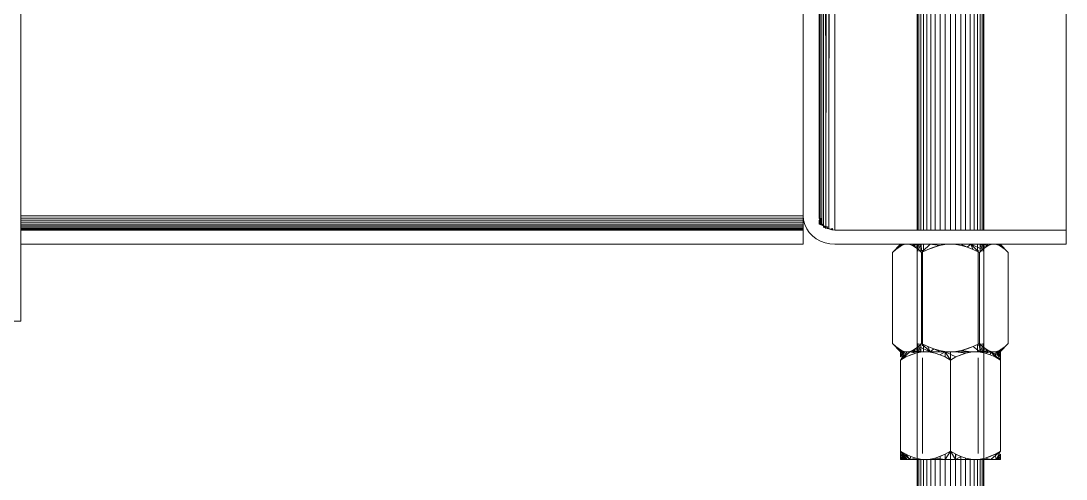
# Model space of a CAD drawing. Header units: centimetres. Extents: x -336 to 16318, y -437 to 1921.
# Drawn here: x 5815.16 to 5835.05, y 107.38 to 116.09 of the extents above; entities that cross this region are included whole.
import ezdxf

# ---------------------------------------------------------------- set-up
doc = ezdxf.new("R2010")
doc.units = ezdxf.units.CM
doc.layers.add('M-EQPM', color=7, linetype='Continuous', lineweight=9)

# ---------------------------------------------------------------- blocks, each defined once
blk = doc.blocks.new('EQ-07-003 - EQ-07-003_dwg_Agrupar_499-1581494-Section 6')
at = {"layer": 'M-EQPM', "color": 136, "true_color": 0x007f7f}
for p, q in [((5830.376, 228.798), (5830.354, 112.329)), ((5830.376, 228.798), (5830.371, 112.278)), ((5830.376, 228.798), (5830.399, 112.231)), ((5830.376, 228.798), (5830.436, 112.191)), ((5830.376, 228.798), (5830.48, 112.159)), ((5830.463, 228.798), (5830.48, 112.159)), ((5830.554, 228.798), (5830.48, 112.159)), ((5830.648, 228.798), (5830.532, 112.133)), ((5830.554, 228.798), (5830.532, 112.133)), ((5830.648, 228.798), (5830.648, 112.112)), ((5835.048, 200.507), (5835.048, 112.112)), ((5835.048, 200.507), (5835.048, 112.112)), ((5835.048, 200.507), (5835.048, 112.112)), ((5830.048, 112.382), (5830.048, 116.331)), ((5830.048, 116.331), (5830.048, 112.382)), ((5830.048, 116.331), (5830.048, 112.382)), ((5830.348, 116.331), (5830.348, 112.382)), ((5830.352, 112.382), (5830.348, 116.331)), ((5830.048, 112.382), (5815.165, 112.382)), ((5830.048, 112.382), (5815.165, 112.382)), ((5815.165, 112.382), (5830.048, 112.382)), ((5830.048, 112.34), (5830.048, 112.382)), ((5830.048, 112.382), (5830.055, 112.297)), ((5830.055, 112.297), (5830.048, 112.382)), ((5830.348, 112.382), (5830.352, 112.34)), ((5830.048, 112.34), (5815.165, 112.34)), ((5830.048, 112.298), (5815.165, 112.298)), ((5830.048, 112.259), (5815.165, 112.259)), ((5830.048, 112.223), (5815.165, 112.223)), ((5830.048, 112.191), (5815.165, 112.191)), ((5830.048, 112.164), (5815.165, 112.164)), ((5830.048, 112.142), (5815.165, 112.142)), ((5830.048, 112.298), (5830.048, 112.34)), ((5830.048, 112.259), (5830.048, 112.298)), ((5830.048, 112.223), (5830.048, 112.259)), ((5830.048, 112.191), (5830.048, 112.223)), ((5830.048, 112.164), (5830.048, 112.191)), ((5830.048, 112.142), (5830.048, 112.164)), ((5830.048, 112.126), (5830.048, 112.142)), ((5830.077, 112.215), (5830.055, 112.297)), ((5830.055, 112.297), (5830.077, 112.215)), ((5830.113, 112.137), (5830.077, 112.215)), ((5830.363, 112.298), (5830.352, 112.34)), ((5830.352, 112.34), (5830.363, 112.298)), ((5830.354, 112.329), (5830.352, 112.34)), ((5830.352, 112.258), (5830.352, 112.223)), ((5830.352, 112.223), (5830.436, 112.191)), ((5830.354, 112.329), (5830.371, 112.278)), ((5830.354, 112.329), (5830.363, 112.298)), ((5830.381, 112.259), (5830.363, 112.298)), ((5830.371, 112.278), (5830.363, 112.298)), ((5830.371, 112.278), (5830.399, 112.231)), ((5830.371, 112.278), (5830.405, 112.223)), ((5830.371, 112.278), (5830.381, 112.259)), ((5830.405, 112.223), (5830.381, 112.259)), ((5830.399, 112.231), (5830.436, 112.191)), ((5830.399, 112.231), (5830.405, 112.223)), ((5830.405, 112.223), (5830.436, 112.191)), ((5830.436, 112.191), (5830.405, 112.223)), ((5830.436, 112.191), (5830.48, 112.159)), ((5830.472, 112.164), (5830.436, 112.191)), ((5830.48, 112.159), (5830.436, 112.191)), ((5830.512, 112.142), (5830.472, 112.164)), ((5830.48, 112.159), (5830.472, 112.164)), ((5830.472, 112.142), (5830.472, 112.164)), ((5830.48, 112.159), (5830.532, 112.133)), ((5830.48, 112.159), (5830.512, 112.142)), ((5830.555, 112.126), (5830.512, 112.142)), ((5830.532, 112.133), (5830.512, 112.142)), ((5830.048, 112.126), (5815.165, 112.126)), ((5830.048, 112.112), (5815.165, 112.112)), ((5830.048, 112.112), (5815.165, 112.112)), ((5830.048, 112.116), (5830.048, 112.126)), ((5830.048, 112.112), (5830.048, 112.116)), ((5830.048, 112.112), (5830.048, 112.116)), ((5830.048, 112.112), (5830.048, 111.843)), ((5830.048, 112.112), (5830.048, 111.843)), ((5830.113, 112.137), (5830.163, 112.065)), ((5830.224, 112.001), (5830.163, 112.065)), ((5830.224, 112.001), (5830.163, 112.065)), ((5830.295, 111.946), (5830.224, 112.001)), ((5830.224, 112.001), (5830.295, 111.946)), ((5830.376, 111.902), (5830.295, 111.946)), ((5830.376, 111.902), (5830.295, 111.946)), ((5830.648, 112.112), (5830.532, 112.133)), ((5830.532, 112.133), (5830.589, 112.118)), ((5830.532, 112.133), (5830.555, 112.126)), ((5830.601, 112.116), (5830.555, 112.126)), ((5830.589, 112.118), (5830.555, 112.126)), ((5830.648, 112.112), (5830.589, 112.118)), ((5830.601, 112.116), (5830.589, 112.118)), ((5830.648, 112.112), (5830.601, 112.116)), ((5830.648, 112.112), (5830.601, 112.116)), ((5830.648, 112.116), (5830.648, 112.118)), ((5835.048, 112.112), (5830.648, 112.112)), ((5830.648, 112.112), (5835.048, 112.112)), ((5835.048, 112.112), (5835.048, 111.843)), ((5835.048, 112.112), (5835.048, 111.843)), ((5830.048, 111.843), (5815.165, 111.843)), ((5830.463, 111.87), (5830.376, 111.902)), ((5830.554, 111.85), (5830.463, 111.87)), ((5830.554, 111.85), (5830.648, 111.843)), ((5835.048, 111.843), (5830.648, 111.843)), ((5830.648, 111.843), (5835.048, 111.843))]:
    blk.add_line(p, q, dxfattribs=at)
at = {"layer": 'M-EQPM', "color": 136, "true_color": 0x007f7f, "flags": 128}
for points in [[(5830.348, 116.331), (5830.376, 228.798), (5830.354, 112.329), (5830.371, 112.278), (5830.376, 228.798), (5830.371, 112.278), (5830.399, 112.231), (5830.376, 228.798), (5830.399, 112.231), (5830.436, 112.191), (5830.376, 228.798), (5830.436, 112.191), (5830.48, 112.159), (5830.376, 228.798), (5830.48, 112.159), (5830.463, 228.798), (5830.48, 112.159), (5830.554, 228.798), (5830.48, 112.159), (5830.532, 112.133), (5830.554, 228.798), (5830.648, 228.798)], [(5830.648, 228.798), (5830.532, 112.133), (5830.648, 228.798), (5830.648, 112.112), (5830.532, 112.133), (5830.554, 228.798), (5830.463, 228.798), (5830.376, 228.798), (5830.354, 112.329)], [(5830.648, 112.112), (5830.648, 228.798), (5832.048, 228.798), (5834.807, 226.322)], [(5830.048, 112.382), (5830.048, 116.331), (5830.048, 112.382), (5830.048, 112.34), (5830.048, 112.298), (5815.165, 112.298)], [(5830.554, 111.85), (5830.463, 111.87), (5830.376, 111.902), (5830.295, 111.946), (5830.224, 112.001), (5830.163, 112.065), (5830.113, 112.137), (5830.077, 112.215), (5830.055, 112.297), (5830.048, 112.382), (5830.048, 116.331), (5830.348, 116.331), (5830.348, 112.382), (5830.352, 112.34), (5830.363, 112.298), (5830.381, 112.259), (5830.381, 112.278), (5830.381, 112.298), (5830.381, 112.329), (5830.381, 112.34), (5830.363, 112.298), (5830.363, 112.329)], [(5830.048, 112.382), (5830.048, 112.34), (5830.048, 112.298), (5830.048, 112.259), (5830.048, 112.223), (5830.048, 112.191), (5830.048, 112.164), (5830.048, 112.142), (5830.048, 112.126), (5830.048, 112.116), (5830.048, 112.112)], [(5830.348, 112.382), (5830.352, 112.34), (5830.352, 112.382)], [(5830.354, 112.329), (5830.354, 112.34), (5830.354, 112.382)], [(5815.165, 112.191), (5830.048, 112.191), (5830.048, 112.223), (5830.048, 112.259), (5830.048, 112.298), (5815.165, 112.298)], [(5815.165, 112.191), (5830.048, 112.191), (5830.048, 112.164), (5830.048, 112.142), (5815.165, 112.142)], [(5815.165, 112.126), (5830.048, 112.126), (5830.048, 112.142), (5815.165, 112.142)], [(5830.077, 112.215), (5830.113, 112.137), (5830.163, 112.065)], [(5830.352, 112.298), (5830.352, 112.261)], [(5830.371, 112.278), (5830.371, 112.298), (5830.381, 112.259), (5830.381, 112.278), (5830.381, 112.223), (5830.381, 112.231), (5830.436, 112.191), (5830.436, 112.223), (5830.436, 112.231)], [(5830.371, 112.278), (5830.371, 112.223), (5830.381, 112.259), (5830.405, 112.223), (5830.436, 112.191), (5830.472, 112.164), (5830.512, 112.142), (5830.512, 112.159)], [(5830.532, 112.133), (5830.532, 112.142), (5830.532, 112.159), (5830.532, 112.164), (5830.436, 112.191), (5830.436, 112.159), (5830.436, 112.191), (5830.436, 112.223), (5830.436, 112.191)], [(5830.436, 112.191), (5830.436, 112.159), (5830.436, 112.164), (5830.512, 112.142), (5830.555, 112.126), (5830.601, 112.116), (5830.601, 112.118), (5830.601, 112.126), (5830.601, 112.133), (5830.601, 112.142), (5830.555, 112.126), (5830.555, 112.133), (5830.589, 112.118), (5830.589, 112.126), (5830.601, 112.116), (5830.648, 112.112)], [(5815.165, 112.126), (5830.048, 112.126), (5830.048, 112.116)], [(5815.165, 112.112), (5830.048, 112.112), (5830.048, 111.843)], [(5830.648, 112.116), (5830.648, 112.112), (5835.048, 112.112)], [(5835.048, 112.112), (5835.048, 111.843), (5830.648, 111.843)], [(5830.376, 111.902), (5830.463, 111.87), (5830.554, 111.85)], [(5830.648, 111.843), (5830.554, 111.85)]]:
    blk.add_lwpolyline(points, dxfattribs=at)
for points in [[(5815.165, 112.34), (5830.048, 112.34)], [(5815.165, 112.259), (5830.048, 112.259)], [(5815.165, 112.223), (5830.048, 112.223)], [(5815.165, 112.164), (5830.048, 112.164)], [(5815.165, 111.843), (5830.048, 111.843)]]:
    blk.add_lwpolyline(points, close=True, dxfattribs=at)
blk = doc.blocks.new('EQ-07-003 - EQ-07-003_dwg_Agrupar_728-1581496-Section 6')
at = {"layer": 'M-EQPM', "color": 136, "true_color": 0x007f7f}
for p, q in [((5831.895, 111.843), (5831.748, 111.687)), ((5831.883, 111.795), (5831.917, 111.819)), ((5831.917, 111.819), (5831.97, 111.837)), ((5832.023, 111.843), (5831.97, 111.837)), ((5832.023, 111.843), (5832.076, 111.837)), ((5832.129, 111.819), (5832.076, 111.837)), ((5832.183, 111.788), (5832.129, 111.819)), ((5832.239, 111.744), (5832.183, 111.788)), ((5833.457, 111.744), (5833.567, 111.819)), ((5833.457, 111.744), (5833.513, 111.788)), ((5833.567, 111.819), (5833.62, 111.837)), ((5833.673, 111.843), (5833.62, 111.837)), ((5833.673, 111.843), (5833.726, 111.837)), ((5833.778, 111.819), (5833.726, 111.837)), ((5833.813, 111.799), (5833.778, 111.819)), ((5831.895, 109.797), (5831.748, 109.953)), ((5831.917, 109.821), (5831.883, 109.841)), ((5831.895, 109.797), (5831.901, 109.797)), ((5831.97, 109.803), (5831.917, 109.821)), ((5831.929, 109.797), (5831.942, 109.797)), ((5831.942, 109.797), (5832.023, 109.797)), ((5832.023, 109.797), (5831.97, 109.803)), ((5832.023, 109.797), (5832.076, 109.803)), ((5832.023, 109.797), (5832.14, 109.797)), ((5832.076, 109.803), (5832.129, 109.821)), ((5832.239, 109.896), (5832.129, 109.821)), ((5832.14, 109.797), (5832.282, 109.797)), ((5832.239, 109.896), (5832.183, 109.852)), ((5833.556, 109.797), (5833.414, 109.797)), ((5833.513, 109.852), (5833.457, 109.896)), ((5833.567, 109.821), (5833.513, 109.852)), ((5833.556, 109.797), (5833.513, 109.852)), ((5833.673, 109.797), (5833.556, 109.797)), ((5833.62, 109.803), (5833.567, 109.821)), ((5833.673, 109.797), (5833.62, 109.803)), ((5833.673, 109.797), (5833.726, 109.803)), ((5833.754, 109.797), (5833.673, 109.797)), ((5833.726, 109.803), (5833.778, 109.821)), ((5833.767, 109.797), (5833.754, 109.797)), ((5833.813, 109.845), (5833.778, 109.821)), ((5833.795, 109.797), (5833.889, 109.896))]:
    blk.add_line(p, q, dxfattribs=at)
at = {"layer": 'M-EQPM', "color": 136, "true_color": 0x007f7f, "flags": 128}
for points in [[(5831.912, 111.826), (5831.917, 111.819), (5831.883, 111.799)], [(5831.97, 111.837), (5831.917, 111.819), (5831.942, 111.843), (5831.97, 111.837), (5832.023, 111.843), (5832.076, 111.837)], [(5832.129, 111.819), (5832.076, 111.837), (5832.14, 111.843)], [(5832.183, 111.788), (5832.14, 111.843), (5832.129, 111.819), (5832.183, 111.788), (5832.239, 111.744)], [(5833.414, 111.842), (5833.567, 111.819), (5833.513, 111.788)], [(5833.62, 111.837), (5833.567, 111.819), (5833.556, 111.843), (5833.62, 111.837), (5833.673, 111.843), (5833.726, 111.837)], [(5833.778, 111.819), (5833.726, 111.837), (5833.754, 111.843)], [(5833.805, 111.807), (5833.754, 111.843), (5833.778, 111.819), (5833.813, 111.799)], [(5831.891, 109.833), (5831.942, 109.797), (5831.917, 109.821), (5831.883, 109.841)], [(5831.917, 109.821), (5831.97, 109.803), (5831.942, 109.797)], [(5832.282, 109.797), (5832.14, 109.797), (5832.023, 109.797), (5831.942, 109.797), (5831.929, 109.797)], [(5832.076, 109.803), (5832.129, 109.821), (5832.14, 109.797), (5832.076, 109.803), (5832.023, 109.797), (5831.97, 109.803)], [(5832.282, 109.798), (5832.129, 109.821), (5832.183, 109.852)], [(5833.767, 109.797), (5833.754, 109.797), (5833.673, 109.797), (5833.556, 109.797), (5833.414, 109.797)], [(5833.567, 109.821), (5833.62, 109.803), (5833.556, 109.797), (5833.567, 109.821), (5833.513, 109.852), (5833.457, 109.896)], [(5833.726, 109.803), (5833.778, 109.821), (5833.754, 109.797), (5833.726, 109.803), (5833.673, 109.797), (5833.62, 109.803)], [(5833.813, 109.841), (5833.778, 109.821), (5833.784, 109.814)]]:
    blk.add_lwpolyline(points, dxfattribs=at)
blk = doc.blocks.new('EQ-07-003 - EQ-07-003_dwg_Agrupar_729-1581505-Section 6')
at = {"layer": 'M-EQPM', "color": 136, "true_color": 0x007f7f}
for p, q in [((5831.978, 109.797), (5831.895, 109.64)), ((5832.023, 109.797), (5831.895, 109.64)), ((5831.895, 109.741), (5831.895, 109.766)), ((5831.928, 109.797), (5831.978, 109.797)), ((5831.978, 109.797), (5832.023, 109.797)), ((5832.023, 109.797), (5832.077, 109.797)), ((5832.077, 109.797), (5832.211, 109.797)), ((5832.077, 109.797), (5832.189, 109.772)), ((5833.485, 109.797), (5833.619, 109.797)), ((5833.619, 109.797), (5833.8, 109.64)), ((5833.718, 109.797), (5833.619, 109.797)), ((5833.619, 109.797), (5833.8, 109.698)), ((5833.768, 109.797), (5833.718, 109.797)), ((5833.718, 109.797), (5833.8, 109.698)), ((5833.8, 109.741), (5833.8, 109.766)), ((5833.8, 109.698), (5833.8, 109.765)), ((5831.895, 109.698), (5831.895, 109.741)), ((5832.077, 107.75), (5831.895, 107.907)), ((5832.023, 107.75), (5831.895, 107.907)), ((5832.023, 107.75), (5831.895, 107.849)), ((5831.895, 107.849), (5831.895, 107.782)), ((5831.895, 107.806), (5831.895, 107.781)), ((5833.619, 107.75), (5833.507, 107.775)), ((5833.718, 107.75), (5833.698, 107.849)), ((5833.718, 107.75), (5833.8, 107.907)), ((5833.8, 107.806), (5833.8, 107.849)), ((5833.8, 107.781), (5833.8, 107.806)), ((5831.928, 107.75), (5831.978, 107.75)), ((5831.978, 107.75), (5832.023, 107.75)), ((5832.023, 107.75), (5832.077, 107.75)), ((5832.077, 107.75), (5832.211, 107.75)), ((5833.619, 107.75), (5833.485, 107.75)), ((5833.718, 107.75), (5833.619, 107.75)), ((5833.768, 107.75), (5833.718, 107.75))]:
    blk.add_line(p, q, dxfattribs=at)
at = {"layer": 'M-EQPM', "color": 136, "true_color": 0x007f7f, "flags": 128}
for points in [[(5831.91, 109.781), (5831.895, 109.741), (5831.978, 109.797), (5831.895, 109.64), (5832.023, 109.797), (5831.895, 109.64)], [(5832.023, 109.797), (5831.978, 109.797), (5831.895, 109.698)], [(5831.895, 109.698), (5831.895, 109.741), (5831.895, 109.766)], [(5831.928, 109.797), (5831.978, 109.797), (5832.023, 109.797), (5832.077, 109.797), (5832.211, 109.797)], [(5833.485, 109.797), (5833.619, 109.797), (5833.718, 109.797), (5833.768, 109.797)], [(5833.8, 109.64), (5833.619, 109.797), (5833.8, 109.698)], [(5833.79, 109.775), (5833.718, 109.797), (5833.8, 109.741), (5833.8, 109.698), (5833.718, 109.797), (5833.619, 109.797), (5833.8, 109.698)], [(5831.895, 107.849), (5832.023, 107.75), (5831.895, 107.907)], [(5831.906, 107.772), (5831.978, 107.75), (5831.895, 107.806), (5831.895, 107.849), (5831.978, 107.75)], [(5833.619, 107.75), (5833.718, 107.75), (5833.698, 107.849)], [(5833.8, 107.907), (5833.718, 107.75), (5833.698, 107.849)], [(5833.786, 107.766), (5833.8, 107.806), (5833.718, 107.75), (5833.8, 107.849)], [(5833.8, 107.781), (5833.8, 107.806), (5833.8, 107.849)], [(5832.211, 107.75), (5832.077, 107.75), (5832.023, 107.75), (5831.978, 107.75), (5831.928, 107.75)], [(5833.768, 107.75), (5833.718, 107.75), (5833.619, 107.75), (5833.485, 107.75)]]:
    blk.add_lwpolyline(points, dxfattribs=at)
blk.add_lwpolyline([(5831.895, 107.907), (5832.077, 107.75), (5832.023, 107.75)], close=True, dxfattribs=at)
blk = doc.blocks.new('EQ-07-003 - EQ-07-003_dwg_Agrupar_730-1581506-Section 6')
at = {"layer": 'M-EQPM', "color": 136, "true_color": 0x007f7f}
for p, q in [((5832.213, 130.606), (5832.213, 112.112)), ((5832.213, 130.606), (5832.213, 112.112)), ((5832.221, 130.606), (5832.221, 112.112)), ((5832.244, 130.606), (5832.244, 112.112)), ((5832.282, 130.606), (5832.282, 112.112)), ((5832.334, 130.606), (5832.334, 112.112)), ((5832.399, 130.606), (5832.399, 112.112)), ((5832.475, 130.606), (5832.475, 112.112)), ((5832.56, 130.606), (5832.56, 112.112)), ((5832.652, 130.606), (5832.652, 112.112)), ((5832.749, 130.606), (5832.749, 112.112)), ((5832.848, 130.606), (5832.848, 112.112)), ((5832.947, 130.606), (5832.947, 112.112)), ((5833.044, 130.606), (5833.044, 112.112)), ((5833.136, 130.606), (5833.136, 112.112)), ((5833.221, 130.606), (5833.221, 112.112)), ((5833.297, 130.606), (5833.297, 112.112)), ((5833.362, 130.606), (5833.362, 112.112)), ((5833.414, 130.606), (5833.414, 112.112)), ((5833.452, 130.606), (5833.452, 112.112)), ((5833.475, 130.606), (5833.475, 112.112)), ((5833.483, 130.606), (5833.483, 112.112)), ((5833.483, 112.112), (5833.483, 130.606)), ((5833.483, 112.112), (5833.483, 130.606)), ((5832.213, 111.843), (5832.213, 94.92)), ((5832.213, 111.843), (5832.213, 111.712)), ((5832.213, 111.843), (5832.213, 111.712)), ((5832.221, 111.843), (5832.221, 111.712)), ((5832.221, 111.712), (5832.221, 111.843)), ((5832.221, 111.843), (5832.221, 111.712)), ((5832.244, 111.843), (5832.244, 111.712)), ((5832.244, 111.712), (5832.244, 111.843)), ((5832.244, 111.843), (5832.244, 111.712)), ((5832.282, 111.843), (5832.282, 111.712)), ((5832.282, 111.843), (5832.282, 111.712)), ((5832.282, 111.712), (5832.282, 111.843)), ((5832.334, 111.843), (5832.334, 111.712)), ((5832.334, 111.712), (5832.334, 111.843)), ((5832.334, 111.843), (5832.334, 111.712)), ((5833.362, 111.843), (5833.362, 111.712)), ((5833.362, 111.712), (5833.362, 111.843)), ((5833.362, 111.843), (5833.362, 111.712)), ((5833.414, 111.843), (5833.414, 111.712)), ((5833.414, 111.712), (5833.414, 111.843)), ((5833.414, 111.843), (5833.414, 111.712)), ((5833.452, 111.843), (5833.452, 111.712)), ((5833.452, 111.843), (5833.452, 111.712)), ((5833.452, 111.712), (5833.452, 111.843)), ((5833.475, 111.843), (5833.475, 111.712)), ((5833.475, 111.712), (5833.475, 111.843)), ((5833.475, 111.843), (5833.475, 111.712)), ((5833.483, 111.843), (5833.483, 94.92)), ((5833.483, 111.712), (5833.483, 111.843)), ((5833.483, 111.712), (5833.483, 111.843)), ((5832.213, 109.953), (5832.213, 109.777)), ((5832.213, 109.953), (5832.213, 109.777)), ((5832.221, 109.953), (5832.221, 109.779)), ((5832.221, 109.779), (5832.221, 109.953)), ((5832.221, 109.953), (5832.221, 109.779)), ((5832.244, 109.953), (5832.244, 109.783)), ((5832.244, 109.783), (5832.244, 109.953)), ((5832.244, 109.953), (5832.244, 109.783)), ((5832.282, 109.953), (5832.282, 109.79)), ((5832.282, 109.953), (5832.282, 109.79)), ((5832.282, 109.79), (5832.282, 109.953)), ((5832.334, 109.936), (5832.334, 109.794)), ((5832.334, 109.794), (5832.334, 109.936)), ((5832.334, 109.936), (5832.334, 109.794)), ((5832.848, 109.797), (5832.848, 109.64)), ((5832.848, 109.797), (5832.848, 109.64)), ((5832.848, 109.64), (5832.848, 109.797)), ((5833.362, 109.936), (5833.362, 109.794)), ((5833.362, 109.794), (5833.362, 109.936)), ((5833.362, 109.936), (5833.362, 109.794)), ((5833.414, 109.953), (5833.414, 109.79)), ((5833.414, 109.79), (5833.414, 109.953)), ((5833.414, 109.953), (5833.414, 109.79)), ((5833.452, 109.953), (5833.452, 109.783)), ((5833.452, 109.953), (5833.452, 109.783)), ((5833.452, 109.783), (5833.452, 109.953)), ((5833.475, 109.953), (5833.475, 109.779)), ((5833.475, 109.779), (5833.475, 109.953)), ((5833.475, 109.953), (5833.475, 109.779)), ((5833.483, 109.777), (5833.483, 109.953)), ((5833.483, 109.777), (5833.483, 109.953)), ((5832.213, 107.77), (5832.213, 94.92)), ((5832.213, 107.77), (5832.213, 94.92)), ((5832.221, 107.768), (5832.221, 94.92)), ((5832.221, 94.92), (5832.221, 107.768)), ((5832.221, 107.768), (5832.221, 94.92)), ((5832.56, 107.777), (5832.56, 94.92)), ((5832.56, 94.92), (5832.56, 107.777)), ((5832.56, 107.777), (5832.56, 94.92)), ((5832.652, 107.813), (5832.652, 94.92)), ((5832.652, 107.813), (5832.652, 94.92)), ((5832.652, 94.92), (5832.652, 107.813)), ((5832.749, 107.849), (5832.749, 94.92)), ((5832.749, 94.92), (5832.749, 107.849)), ((5832.749, 107.849), (5832.749, 94.92)), ((5832.848, 107.907), (5832.848, 94.92)), ((5832.848, 107.907), (5832.848, 94.92)), ((5832.848, 94.92), (5832.848, 107.907)), ((5832.947, 107.849), (5832.947, 94.92)), ((5832.947, 94.92), (5832.947, 107.849)), ((5832.947, 107.849), (5832.947, 94.92)), ((5833.044, 107.806), (5833.044, 94.92)), ((5833.044, 94.92), (5833.044, 107.806)), ((5833.044, 107.806), (5833.044, 94.92)), ((5833.136, 107.776), (5833.136, 94.92)), ((5833.136, 107.776), (5833.136, 94.92)), ((5833.136, 94.92), (5833.136, 107.776)), ((5833.475, 107.768), (5833.475, 94.92)), ((5833.475, 94.92), (5833.475, 107.768)), ((5833.475, 107.768), (5833.475, 94.92)), ((5833.483, 94.92), (5833.483, 107.77)), ((5833.483, 94.92), (5833.483, 107.77)), ((5832.244, 107.764), (5832.244, 94.92)), ((5832.244, 94.92), (5832.244, 107.764)), ((5832.244, 107.764), (5832.244, 94.92)), ((5832.282, 107.756), (5832.282, 94.92)), ((5832.282, 107.756), (5832.282, 94.92)), ((5832.282, 94.92), (5832.282, 107.756)), ((5832.334, 107.753), (5832.334, 94.92)), ((5832.334, 94.92), (5832.334, 107.753)), ((5832.334, 107.753), (5832.334, 94.92)), ((5832.399, 107.752), (5832.399, 94.92)), ((5832.399, 107.752), (5832.399, 94.92)), ((5832.399, 94.92), (5832.399, 107.752)), ((5832.475, 107.759), (5832.475, 94.92)), ((5832.475, 94.92), (5832.475, 107.759)), ((5832.475, 107.759), (5832.475, 94.92)), ((5833.221, 107.759), (5833.221, 94.92)), ((5833.221, 94.92), (5833.221, 107.759)), ((5833.221, 107.759), (5833.221, 94.92)), ((5833.297, 107.752), (5833.297, 94.92)), ((5833.297, 107.752), (5833.297, 94.92)), ((5833.297, 94.92), (5833.297, 107.752)), ((5833.362, 107.753), (5833.362, 94.92)), ((5833.362, 94.92), (5833.362, 107.753)), ((5833.362, 107.753), (5833.362, 94.92)), ((5833.414, 107.756), (5833.414, 94.92)), ((5833.414, 94.92), (5833.414, 107.756)), ((5833.414, 107.756), (5833.414, 94.92)), ((5833.452, 107.764), (5833.452, 94.92)), ((5833.452, 107.764), (5833.452, 94.92)), ((5833.452, 94.92), (5833.452, 107.764))]:
    blk.add_line(p, q, dxfattribs=at)
at = {"layer": 'M-EQPM', "color": 136, "true_color": 0x007f7f, "flags": 128}
for points in [[(5832.32, 130.79), (5832.313, 130.79), (5832.213, 130.606), (5832.213, 112.112)], [(5832.339, 130.79), (5832.371, 130.79), (5832.282, 130.606), (5832.282, 112.112)], [(5832.415, 130.79), (5832.47, 130.79), (5832.399, 130.606), (5832.399, 112.112)], [(5832.605, 130.79), (5832.683, 130.79), (5832.652, 130.606), (5832.652, 112.112)], [(5832.764, 130.79), (5832.848, 130.79), (5832.848, 130.606), (5832.848, 112.112)], [(5833.013, 130.79), (5833.091, 130.79), (5833.136, 130.606), (5833.136, 112.112)], [(5833.162, 130.79), (5833.226, 130.79), (5833.297, 130.606), (5833.297, 112.112)], [(5833.357, 130.79), (5833.452, 130.606), (5833.452, 112.112)], [(5832.282, 112.112), (5832.282, 130.606), (5832.334, 130.606)], [(5832.399, 112.112), (5832.399, 130.606), (5832.475, 130.606)], [(5832.652, 112.112), (5832.652, 130.606), (5832.749, 130.606)], [(5832.848, 112.112), (5832.848, 130.606), (5832.947, 130.606)], [(5833.136, 112.112), (5833.136, 130.606), (5833.221, 130.606)], [(5833.297, 112.112), (5833.297, 130.606), (5833.362, 130.606)], [(5833.452, 112.112), (5833.452, 130.606), (5833.475, 130.606)]]:
    blk.add_lwpolyline(points, dxfattribs=at)
for points in [[(5832.221, 112.112), (5832.221, 130.606)], [(5832.244, 112.112), (5832.244, 130.606)], [(5832.334, 112.112), (5832.334, 130.606)], [(5832.475, 112.112), (5832.475, 130.606)], [(5832.56, 112.112), (5832.56, 130.606)], [(5832.749, 112.112), (5832.749, 130.606)], [(5832.947, 112.112), (5832.947, 130.606)], [(5833.044, 112.112), (5833.044, 130.606)], [(5833.221, 112.112), (5833.221, 130.606)], [(5833.362, 112.112), (5833.362, 130.606)], [(5833.414, 112.112), (5833.414, 130.606)], [(5833.475, 112.112), (5833.475, 130.606)]]:
    blk.add_lwpolyline(points, close=True, dxfattribs=at)
blk = doc.blocks.new('EQ-07-003 - EQ-07-003_dwg_Agrupar_732-1581514-Section 6')
at = {"layer": 'M-EQPM', "color": 136, "true_color": 0x007f7f}
for p, q in [((5832.077, 109.797), (5831.895, 109.64)), ((5831.978, 109.797), (5831.895, 109.64)), ((5831.916, 109.797), (5831.895, 109.797)), ((5831.895, 109.797), (5831.916, 109.797)), ((5831.895, 109.797), (5831.895, 109.79)), ((5831.895, 109.797), (5831.895, 109.79)), ((5831.978, 109.797), (5831.895, 109.64)), ((5832.023, 109.797), (5831.895, 109.64)), ((5831.895, 109.772), (5831.895, 109.79)), ((5831.895, 109.772), (5831.895, 109.79)), ((5831.895, 109.698), (5831.895, 109.772)), ((5831.895, 109.741), (5831.895, 109.772)), ((5831.978, 109.797), (5831.916, 109.797)), ((5831.916, 109.797), (5831.978, 109.797)), ((5832.077, 109.797), (5831.978, 109.797)), ((5831.978, 109.797), (5832.023, 109.797)), ((5831.998, 109.698), (5832.189, 109.772)), ((5832.023, 109.797), (5832.077, 109.797)), ((5832.077, 109.797), (5832.211, 109.797)), ((5832.077, 109.797), (5832.211, 109.797)), ((5832.189, 109.772), (5832.28, 109.79)), ((5832.28, 109.79), (5832.189, 109.772)), ((5832.211, 109.797), (5832.372, 109.797)), ((5832.372, 109.797), (5832.28, 109.79)), ((5832.372, 109.797), (5832.554, 109.797)), ((5832.372, 109.797), (5832.463, 109.79)), ((5832.463, 109.79), (5832.555, 109.772)), ((5832.555, 109.772), (5832.463, 109.79)), ((5832.502, 109.797), (5832.59, 109.797)), ((5832.502, 109.797), (5832.59, 109.797)), ((5832.554, 109.797), (5832.748, 109.797)), ((5832.555, 109.772), (5832.648, 109.741)), ((5832.59, 109.797), (5832.683, 109.797)), ((5832.59, 109.797), (5832.683, 109.797)), ((5832.683, 109.797), (5832.782, 109.797)), ((5832.683, 109.797), (5832.782, 109.797)), ((5832.748, 109.797), (5832.848, 109.64)), ((5832.748, 109.797), (5832.947, 109.797)), ((5832.748, 109.797), (5832.951, 109.698)), ((5833.142, 109.797), (5832.947, 109.797)), ((5832.947, 109.797), (5833.141, 109.772)), ((5832.951, 109.698), (5833.141, 109.772)), ((5833.076, 109.797), (5832.98, 109.797)), ((5832.98, 109.797), (5833.076, 109.797)), ((5833.141, 109.772), (5833.048, 109.741)), ((5833.166, 109.797), (5833.076, 109.797)), ((5833.076, 109.797), (5833.166, 109.797)), ((5833.141, 109.772), (5833.233, 109.79)), ((5833.233, 109.79), (5833.141, 109.772)), ((5833.276, 109.797), (5833.142, 109.797)), ((5833.248, 109.797), (5833.166, 109.797)), ((5833.248, 109.797), (5833.166, 109.797)), ((5833.324, 109.797), (5833.233, 109.79)), ((5833.485, 109.797), (5833.324, 109.797)), ((5833.324, 109.797), (5833.416, 109.79)), ((5833.416, 109.79), (5833.507, 109.772)), ((5833.507, 109.772), (5833.416, 109.79)), ((5833.462, 109.797), (5833.428, 109.797)), ((5833.428, 109.797), (5833.462, 109.797)), ((5833.485, 109.797), (5833.619, 109.797)), ((5833.619, 109.797), (5833.485, 109.797)), ((5833.507, 109.772), (5833.601, 109.741)), ((5833.619, 109.797), (5833.698, 109.698)), ((5833.619, 109.797), (5833.8, 109.64)), ((5833.619, 109.797), (5833.718, 109.797)), ((5833.718, 109.797), (5833.619, 109.797)), ((5833.619, 109.797), (5833.8, 109.698)), ((5833.718, 109.797), (5833.698, 109.698)), ((5833.718, 109.797), (5833.78, 109.797)), ((5833.718, 109.797), (5833.8, 109.64)), ((5833.78, 109.797), (5833.718, 109.797)), ((5833.718, 109.797), (5833.8, 109.698)), ((5833.78, 109.797), (5833.8, 109.797)), ((5833.8, 109.797), (5833.78, 109.797)), ((5833.8, 109.797), (5833.8, 109.79)), ((5833.8, 109.797), (5833.8, 109.79)), ((5833.8, 109.772), (5833.8, 109.79)), ((5833.8, 109.772), (5833.8, 109.79)), ((5833.8, 109.698), (5833.8, 109.772)), ((5833.8, 109.741), (5833.8, 109.772)), ((5831.895, 109.698), (5831.895, 109.741)), ((5831.895, 109.64), (5831.998, 109.698)), ((5831.895, 109.64), (5831.895, 107.907)), ((5831.998, 109.698), (5832.095, 109.741)), ((5832.319, 107.863), (5832.319, 109.684)), ((5832.648, 109.741), (5832.745, 109.698)), ((5832.848, 109.64), (5832.745, 109.698)), ((5832.951, 109.698), (5832.848, 109.64)), ((5832.848, 109.64), (5832.848, 107.907)), ((5832.951, 109.698), (5833.048, 109.741)), ((5833.377, 107.863), (5833.377, 109.684)), ((5833.601, 109.741), (5833.698, 109.698)), ((5833.8, 109.64), (5833.698, 109.698)), ((5833.8, 109.698), (5833.8, 109.741)), ((5833.8, 109.698), (5833.8, 109.64)), ((5833.8, 109.64), (5833.8, 107.907)), ((5831.978, 107.75), (5831.895, 107.907)), ((5832.077, 107.75), (5831.895, 107.907)), ((5831.895, 107.907), (5831.998, 107.849)), ((5831.895, 107.907), (5831.895, 107.849)), ((5832.023, 107.75), (5831.895, 107.907)), ((5832.023, 107.75), (5831.895, 107.849)), ((5831.895, 107.849), (5831.895, 107.775)), ((5831.895, 107.806), (5831.895, 107.849)), ((5831.895, 107.806), (5831.895, 107.849)), ((5831.895, 107.775), (5831.895, 107.806)), ((5831.895, 107.756), (5831.895, 107.775)), ((5831.895, 107.756), (5831.895, 107.775)), ((5831.978, 107.75), (5831.998, 107.849)), ((5832.077, 107.75), (5831.998, 107.849)), ((5831.998, 107.849), (5832.095, 107.806)), ((5832.095, 107.806), (5832.189, 107.775)), ((5832.189, 107.775), (5832.28, 107.756)), ((5832.189, 107.775), (5832.28, 107.756)), ((5832.463, 107.756), (5832.555, 107.775)), ((5832.463, 107.756), (5832.555, 107.775)), ((5832.555, 107.775), (5832.745, 107.849)), ((5832.648, 107.806), (5832.745, 107.849)), ((5832.848, 107.907), (5832.745, 107.849)), ((5832.748, 107.75), (5832.848, 107.907)), ((5832.947, 107.75), (5832.848, 107.907)), ((5832.848, 107.907), (5832.951, 107.849)), ((5832.951, 107.849), (5833.048, 107.806)), ((5833.048, 107.806), (5833.141, 107.775)), ((5833.141, 107.775), (5833.233, 107.756)), ((5833.141, 107.775), (5833.233, 107.756)), ((5833.416, 107.756), (5833.507, 107.775)), ((5833.416, 107.756), (5833.507, 107.775)), ((5833.698, 107.849), (5833.507, 107.775)), ((5833.619, 107.75), (5833.8, 107.907)), ((5833.8, 107.907), (5833.619, 107.75)), ((5833.698, 107.849), (5833.8, 107.907)), ((5833.8, 107.907), (5833.698, 107.849)), ((5833.718, 107.75), (5833.698, 107.849)), ((5833.718, 107.75), (5833.8, 107.907)), ((5833.718, 107.75), (5833.8, 107.907)), ((5833.8, 107.775), (5833.8, 107.849)), ((5833.8, 107.806), (5833.8, 107.849)), ((5833.8, 107.775), (5833.8, 107.806)), ((5833.8, 107.756), (5833.8, 107.775)), ((5833.8, 107.756), (5833.8, 107.775)), ((5831.895, 107.75), (5831.895, 107.756)), ((5831.895, 107.75), (5831.895, 107.756)), ((5831.916, 107.75), (5831.895, 107.75)), ((5831.895, 107.75), (5831.916, 107.75)), ((5831.978, 107.75), (5831.916, 107.75)), ((5831.916, 107.75), (5831.978, 107.75)), ((5831.978, 107.75), (5832.023, 107.75)), ((5832.077, 107.75), (5831.978, 107.75)), ((5832.023, 107.75), (5832.077, 107.75)), ((5832.211, 107.75), (5832.077, 107.75)), ((5832.077, 107.75), (5832.211, 107.75)), ((5832.211, 107.75), (5832.372, 107.75)), ((5832.372, 107.75), (5832.28, 107.756)), ((5832.372, 107.75), (5832.463, 107.756)), ((5832.372, 107.75), (5832.554, 107.75)), ((5832.502, 107.75), (5832.59, 107.75)), ((5832.59, 107.75), (5832.502, 107.75)), ((5832.554, 107.75), (5832.748, 107.75)), ((5832.59, 107.75), (5832.683, 107.75)), ((5832.683, 107.75), (5832.59, 107.75)), ((5832.683, 107.75), (5832.782, 107.75)), ((5832.683, 107.75), (5832.782, 107.75)), ((5832.947, 107.75), (5832.748, 107.75)), ((5832.881, 107.75), (5832.782, 107.75)), ((5832.881, 107.75), (5832.782, 107.75)), ((5832.98, 107.75), (5832.881, 107.75)), ((5832.98, 107.75), (5832.881, 107.75)), ((5833.142, 107.75), (5832.947, 107.75)), ((5833.076, 107.75), (5832.98, 107.75)), ((5833.076, 107.75), (5832.98, 107.75)), ((5833.166, 107.75), (5833.076, 107.75)), ((5833.076, 107.75), (5833.166, 107.75)), ((5833.324, 107.75), (5833.142, 107.75)), ((5833.248, 107.75), (5833.166, 107.75)), ((5833.248, 107.75), (5833.166, 107.75)), ((5833.324, 107.75), (5833.233, 107.756)), ((5833.324, 107.75), (5833.416, 107.756)), ((5833.485, 107.75), (5833.324, 107.75)), ((5833.462, 107.75), (5833.428, 107.75)), ((5833.462, 107.75), (5833.428, 107.75)), ((5833.485, 107.75), (5833.619, 107.75)), ((5833.619, 107.75), (5833.485, 107.75)), ((5833.619, 107.75), (5833.718, 107.75)), ((5833.718, 107.75), (5833.619, 107.75)), ((5833.718, 107.75), (5833.619, 107.75)), ((5833.718, 107.75), (5833.78, 107.75)), ((5833.78, 107.75), (5833.718, 107.75)), ((5833.78, 107.75), (5833.8, 107.75)), ((5833.8, 107.75), (5833.78, 107.75)), ((5833.8, 107.75), (5833.8, 107.756)), ((5833.8, 107.75), (5833.8, 107.756))]:
    blk.add_line(p, q, dxfattribs=at)
at = {"layer": 'M-EQPM', "color": 136, "true_color": 0x007f7f, "flags": 128}
for points in [[(5831.895, 109.772), (5831.895, 109.79), (5831.916, 109.797)], [(5832.211, 109.797), (5832.077, 109.797), (5831.978, 109.797), (5831.916, 109.797), (5831.895, 109.797), (5831.916, 109.797), (5831.978, 109.797), (5832.023, 109.797), (5832.077, 109.797), (5832.211, 109.797), (5832.372, 109.797), (5832.554, 109.797), (5832.748, 109.797), (5832.893, 109.797)], [(5831.895, 109.741), (5831.895, 109.772), (5831.978, 109.797), (5831.895, 109.741), (5831.895, 109.698), (5831.978, 109.797), (5831.895, 109.64), (5832.077, 109.797), (5831.978, 109.797)], [(5831.895, 109.698), (5831.895, 109.741), (5831.895, 109.772), (5831.916, 109.797), (5831.895, 109.741), (5831.978, 109.797), (5831.895, 109.64), (5832.023, 109.797), (5831.895, 109.64), (5831.998, 109.698)], [(5832.023, 109.797), (5831.978, 109.797), (5831.895, 109.698)], [(5831.895, 109.79), (5831.895, 109.772), (5831.916, 109.797), (5831.895, 109.79), (5831.895, 109.797), (5831.895, 109.79)], [(5832.077, 109.797), (5832.189, 109.772), (5832.095, 109.741)], [(5832.28, 109.79), (5832.372, 109.797), (5832.463, 109.79)], [(5832.555, 109.772), (5832.648, 109.741), (5832.745, 109.698)], [(5832.748, 107.75), (5832.947, 107.75), (5832.848, 107.907), (5832.848, 109.64), (5832.745, 109.698), (5832.748, 109.797), (5832.648, 109.741)], [(5832.748, 107.75), (5832.848, 107.907), (5832.848, 109.64), (5832.951, 109.698), (5832.748, 109.797), (5832.893, 109.797)], [(5832.947, 109.797), (5833.142, 109.797), (5833.276, 109.797)], [(5833.233, 109.79), (5833.324, 109.797), (5833.416, 109.79)], [(5833.324, 109.797), (5833.485, 109.797), (5833.619, 109.797), (5833.718, 109.797), (5833.78, 109.797), (5833.8, 109.797), (5833.78, 109.797), (5833.718, 109.797), (5833.619, 109.797), (5833.485, 109.797)], [(5833.507, 109.772), (5833.619, 109.797), (5833.601, 109.741)], [(5833.507, 109.772), (5833.601, 109.741), (5833.698, 109.698)], [(5833.8, 109.64), (5833.8, 107.907), (5833.8, 109.64), (5833.698, 109.698), (5833.619, 109.797), (5833.601, 109.741)], [(5833.8, 109.64), (5833.619, 109.797), (5833.8, 109.698)], [(5833.8, 109.741), (5833.8, 109.772), (5833.718, 109.797), (5833.8, 109.741), (5833.8, 109.698), (5833.718, 109.797), (5833.619, 109.797), (5833.8, 109.698)], [(5833.698, 109.698), (5833.718, 109.797), (5833.8, 109.64)], [(5833.8, 109.772), (5833.8, 109.79), (5833.78, 109.797)], [(5833.8, 109.79), (5833.8, 109.772), (5833.78, 109.797), (5833.8, 109.79), (5833.8, 109.797), (5833.8, 109.79)], [(5831.895, 109.64), (5831.895, 107.907), (5831.895, 109.64), (5831.998, 109.698)], [(5831.895, 107.849), (5832.023, 107.75), (5831.895, 107.907)], [(5831.998, 107.849), (5831.978, 107.75), (5831.895, 107.907)], [(5831.895, 107.907), (5831.998, 107.849), (5832.077, 107.75), (5832.095, 107.806)], [(5831.895, 107.806), (5831.895, 107.775), (5831.978, 107.75), (5831.895, 107.806), (5831.895, 107.849), (5831.978, 107.75)], [(5831.895, 107.849), (5831.978, 107.75), (5831.895, 107.806), (5831.916, 107.75), (5831.895, 107.775), (5831.895, 107.806)], [(5831.998, 107.849), (5831.978, 107.75), (5832.077, 107.75), (5831.978, 107.75), (5831.916, 107.75), (5831.895, 107.75), (5831.916, 107.75), (5831.978, 107.75), (5832.023, 107.75), (5832.077, 107.75), (5832.211, 107.75), (5832.372, 107.75), (5832.554, 107.75), (5832.748, 107.75), (5832.947, 107.75), (5833.142, 107.75), (5833.324, 107.75), (5833.485, 107.75), (5833.619, 107.75), (5833.718, 107.75), (5833.78, 107.75), (5833.8, 107.75), (5833.78, 107.75), (5833.718, 107.75), (5833.619, 107.75), (5833.485, 107.75)], [(5831.895, 107.775), (5831.895, 107.756), (5831.916, 107.75)], [(5831.895, 107.756), (5831.895, 107.775), (5831.916, 107.75), (5831.895, 107.756), (5831.895, 107.75), (5831.895, 107.756)], [(5832.211, 107.75), (5832.077, 107.75), (5831.998, 107.849)], [(5832.189, 107.775), (5832.095, 107.806), (5831.998, 107.849)], [(5832.189, 107.775), (5832.077, 107.75), (5832.095, 107.806)], [(5832.648, 107.806), (5832.555, 107.775), (5832.748, 107.75)], [(5832.745, 107.849), (5832.848, 107.907), (5832.951, 107.849), (5832.947, 107.75), (5833.048, 107.806)], [(5833.141, 107.775), (5833.048, 107.806), (5832.951, 107.849)], [(5833.619, 107.75), (5833.507, 107.775), (5833.601, 107.806)], [(5833.619, 107.75), (5833.718, 107.75), (5833.698, 107.849), (5833.8, 107.907), (5833.718, 107.75), (5833.698, 107.849), (5833.601, 107.806)], [(5833.8, 107.907), (5833.718, 107.75), (5833.8, 107.849), (5833.8, 107.806), (5833.718, 107.75), (5833.8, 107.775), (5833.8, 107.806)], [(5833.78, 107.75), (5833.8, 107.806), (5833.718, 107.75), (5833.8, 107.849)], [(5833.8, 107.775), (5833.8, 107.756), (5833.78, 107.75), (5833.8, 107.775), (5833.8, 107.806), (5833.8, 107.849)], [(5833.8, 107.756), (5833.8, 107.775), (5833.78, 107.75), (5833.8, 107.756), (5833.8, 107.75), (5833.8, 107.756)], [(5832.463, 107.756), (5832.372, 107.75), (5832.28, 107.756)], [(5833.416, 107.756), (5833.324, 107.75), (5833.233, 107.756)]]:
    blk.add_lwpolyline(points, dxfattribs=at)
for points in [[(5832.951, 109.698), (5832.848, 109.64), (5832.748, 109.797)], [(5833.698, 109.698), (5833.718, 109.797), (5833.619, 109.797)], [(5833.8, 109.698), (5833.718, 109.797), (5833.8, 109.741), (5833.78, 109.797), (5833.8, 109.772), (5833.8, 109.741)], [(5831.895, 107.907), (5832.077, 107.75), (5832.023, 107.75)]]:
    blk.add_lwpolyline(points, close=True, dxfattribs=at)
blk = doc.blocks.new('EQ-07-003 - EQ-07-003_dwg_Agrupar_731-1581516-Section 6')
at = {"layer": 'M-EQPM', "color": 136, "true_color": 0x007f7f}
for p, q in [((5831.901, 111.843), (5831.748, 111.687)), ((5831.895, 111.843), (5831.748, 111.687)), ((5831.748, 111.687), (5831.807, 111.744)), ((5831.748, 111.687), (5831.807, 111.744)), ((5831.895, 111.843), (5831.807, 111.744)), ((5831.807, 111.744), (5831.917, 111.819)), ((5831.807, 111.744), (5831.863, 111.788)), ((5831.863, 111.788), (5831.917, 111.819)), ((5831.917, 111.819), (5831.97, 111.837)), ((5831.917, 111.819), (5831.97, 111.837)), ((5832.023, 111.843), (5831.97, 111.837)), ((5832.023, 111.843), (5831.97, 111.837)), ((5832.023, 111.843), (5832.076, 111.837)), ((5832.023, 111.843), (5832.076, 111.837)), ((5832.129, 111.819), (5832.076, 111.837)), ((5832.129, 111.819), (5832.076, 111.837)), ((5832.183, 111.788), (5832.129, 111.819)), ((5832.239, 111.744), (5832.129, 111.819)), ((5832.239, 111.744), (5832.183, 111.788)), ((5832.183, 111.788), (5832.239, 111.744)), ((5832.298, 111.687), (5832.239, 111.744)), ((5832.288, 111.843), (5832.296, 111.712)), ((5832.298, 111.687), (5832.416, 111.744)), ((5832.416, 111.744), (5832.298, 111.687)), ((5832.461, 111.843), (5832.324, 111.712)), ((5832.324, 111.712), (5832.461, 111.843)), ((5832.416, 111.744), (5832.637, 111.819)), ((5832.416, 111.744), (5832.529, 111.788)), ((5832.637, 111.819), (5832.742, 111.837)), ((5832.742, 111.837), (5832.637, 111.819)), ((5832.848, 111.843), (5832.742, 111.837)), ((5832.848, 111.843), (5832.953, 111.837)), ((5832.953, 111.837), (5833.059, 111.819)), ((5833.059, 111.819), (5832.953, 111.837)), ((5833.059, 111.819), (5833.167, 111.788)), ((5833.059, 111.819), (5833.167, 111.788)), ((5833.167, 111.788), (5833.279, 111.744)), ((5833.167, 111.788), (5833.279, 111.744)), ((5833.235, 111.843), (5833.371, 111.712)), ((5833.235, 111.843), (5833.457, 111.744)), ((5833.398, 111.687), (5833.279, 111.744)), ((5833.398, 111.687), (5833.457, 111.744)), ((5833.408, 111.843), (5833.457, 111.744)), ((5833.457, 111.744), (5833.567, 111.819)), ((5833.457, 111.744), (5833.513, 111.788)), ((5833.556, 111.843), (5833.513, 111.788)), ((5833.513, 111.788), (5833.567, 111.819)), ((5833.567, 111.819), (5833.62, 111.837)), ((5833.567, 111.819), (5833.62, 111.837)), ((5833.673, 111.843), (5833.62, 111.837)), ((5833.673, 111.843), (5833.62, 111.837)), ((5833.673, 111.843), (5833.726, 111.837)), ((5833.673, 111.843), (5833.726, 111.837)), ((5833.778, 111.819), (5833.726, 111.837)), ((5833.778, 111.819), (5833.726, 111.837)), ((5833.889, 111.744), (5833.778, 111.819)), ((5833.832, 111.788), (5833.778, 111.819)), ((5833.795, 111.843), (5833.889, 111.744)), ((5833.795, 111.843), (5833.948, 111.687)), ((5833.795, 111.843), (5833.889, 111.744)), ((5833.889, 111.744), (5833.832, 111.788)), ((5833.948, 111.687), (5833.889, 111.744)), ((5833.948, 111.687), (5833.889, 111.744)), ((5831.748, 111.687), (5831.748, 109.953)), ((5832.298, 111.687), (5832.298, 109.953)), ((5832.318, 109.909), (5832.318, 111.731)), ((5833.378, 109.909), (5833.378, 111.731)), ((5833.398, 111.687), (5833.398, 109.953)), ((5833.948, 111.687), (5833.948, 109.953)), ((5831.901, 109.797), (5831.748, 109.953)), ((5831.748, 109.953), (5831.807, 109.896)), ((5831.895, 109.797), (5831.748, 109.953)), ((5831.748, 109.953), (5831.807, 109.896)), ((5831.895, 109.797), (5831.807, 109.896)), ((5831.807, 109.896), (5831.917, 109.821)), ((5831.863, 109.852), (5831.807, 109.896)), ((5831.917, 109.821), (5831.863, 109.852)), ((5831.901, 109.797), (5831.895, 109.797)), ((5831.895, 109.797), (5831.901, 109.797)), ((5831.942, 109.797), (5831.901, 109.797)), ((5831.901, 109.797), (5831.942, 109.797)), ((5831.97, 109.803), (5831.917, 109.821)), ((5831.97, 109.803), (5831.917, 109.821)), ((5832.023, 109.797), (5831.942, 109.797)), ((5831.942, 109.797), (5832.023, 109.797)), ((5832.023, 109.797), (5831.97, 109.803)), ((5832.023, 109.797), (5831.97, 109.803)), ((5832.023, 109.797), (5832.076, 109.803)), ((5832.023, 109.797), (5832.076, 109.803)), ((5832.14, 109.797), (5832.023, 109.797)), ((5832.023, 109.797), (5832.14, 109.797)), ((5832.076, 109.803), (5832.129, 109.821)), ((5832.076, 109.803), (5832.129, 109.821)), ((5832.239, 109.896), (5832.129, 109.821)), ((5832.129, 109.821), (5832.183, 109.852)), ((5832.282, 109.797), (5832.14, 109.797)), ((5832.14, 109.797), (5832.288, 109.797)), ((5832.183, 109.852), (5832.239, 109.896)), ((5832.183, 109.852), (5832.239, 109.896)), ((5832.213, 109.797), (5832.22, 109.797)), ((5832.22, 109.797), (5832.213, 109.797)), ((5832.22, 109.797), (5832.244, 109.797)), ((5832.244, 109.797), (5832.22, 109.797)), ((5832.298, 109.953), (5832.239, 109.896)), ((5832.288, 109.797), (5832.239, 109.896)), ((5832.461, 109.797), (5832.239, 109.896)), ((5832.244, 109.797), (5832.282, 109.797)), ((5832.282, 109.797), (5832.244, 109.797)), ((5832.288, 109.797), (5832.461, 109.797)), ((5832.461, 109.797), (5832.298, 109.953)), ((5832.298, 109.953), (5832.416, 109.896)), ((5832.416, 109.896), (5832.529, 109.852)), ((5832.461, 109.797), (5832.65, 109.797)), ((5832.474, 109.797), (5832.559, 109.797)), ((5832.559, 109.797), (5832.474, 109.797)), ((5832.529, 109.852), (5832.637, 109.821)), ((5832.65, 109.797), (5832.529, 109.852)), ((5832.559, 109.797), (5832.652, 109.797)), ((5832.652, 109.797), (5832.559, 109.797)), ((5832.637, 109.821), (5832.742, 109.803)), ((5832.637, 109.821), (5832.742, 109.803)), ((5832.65, 109.797), (5832.848, 109.797)), ((5832.652, 109.797), (5832.749, 109.797)), ((5832.749, 109.797), (5832.652, 109.797)), ((5832.848, 109.797), (5832.742, 109.803)), ((5832.848, 109.797), (5832.953, 109.803)), ((5833.046, 109.797), (5832.893, 109.797)), ((5833.044, 109.797), (5832.947, 109.797)), ((5833.044, 109.797), (5832.947, 109.797)), ((5832.953, 109.803), (5833.059, 109.821)), ((5832.953, 109.803), (5833.059, 109.821)), ((5833.136, 109.797), (5833.044, 109.797)), ((5833.136, 109.797), (5833.044, 109.797)), ((5833.235, 109.797), (5833.046, 109.797)), ((5833.279, 109.896), (5833.059, 109.821)), ((5833.059, 109.821), (5833.167, 109.852)), ((5833.235, 109.797), (5833.059, 109.821)), ((5833.221, 109.797), (5833.136, 109.797)), ((5833.221, 109.797), (5833.136, 109.797)), ((5833.408, 109.797), (5833.235, 109.797)), ((5833.279, 109.896), (5833.398, 109.953)), ((5833.408, 109.797), (5833.279, 109.896)), ((5833.408, 109.797), (5833.398, 109.953)), ((5833.398, 109.953), (5833.457, 109.896)), ((5833.556, 109.797), (5833.408, 109.797)), ((5833.414, 109.797), (5833.556, 109.797)), ((5833.452, 109.797), (5833.414, 109.797)), ((5833.452, 109.797), (5833.414, 109.797)), ((5833.475, 109.797), (5833.452, 109.797)), ((5833.452, 109.797), (5833.475, 109.797)), ((5833.457, 109.896), (5833.567, 109.821)), ((5833.513, 109.852), (5833.457, 109.896)), ((5833.513, 109.852), (5833.457, 109.896)), ((5833.483, 109.797), (5833.475, 109.797)), ((5833.483, 109.797), (5833.475, 109.797)), ((5833.567, 109.821), (5833.513, 109.852)), ((5833.556, 109.797), (5833.673, 109.797)), ((5833.673, 109.797), (5833.556, 109.797)), ((5833.62, 109.803), (5833.567, 109.821)), ((5833.62, 109.803), (5833.567, 109.821)), ((5833.673, 109.797), (5833.62, 109.803)), ((5833.673, 109.797), (5833.62, 109.803)), ((5833.673, 109.797), (5833.726, 109.803)), ((5833.673, 109.797), (5833.726, 109.803)), ((5833.673, 109.797), (5833.754, 109.797)), ((5833.754, 109.797), (5833.673, 109.797)), ((5833.726, 109.803), (5833.778, 109.821)), ((5833.726, 109.803), (5833.778, 109.821)), ((5833.754, 109.797), (5833.795, 109.797)), ((5833.795, 109.797), (5833.754, 109.797)), ((5833.778, 109.821), (5833.889, 109.896)), ((5833.778, 109.821), (5833.832, 109.852)), ((5833.795, 109.797), (5833.948, 109.953)), ((5833.795, 109.797), (5833.948, 109.953)), ((5833.832, 109.852), (5833.889, 109.896)), ((5833.948, 109.953), (5833.889, 109.896)), ((5833.948, 109.953), (5833.889, 109.896))]:
    blk.add_line(p, q, dxfattribs=at)
at = {"layer": 'M-EQPM', "color": 136, "true_color": 0x007f7f, "flags": 128}
for points in [[(5831.895, 111.843), (5831.748, 111.687), (5831.901, 111.843), (5831.863, 111.788), (5831.942, 111.843), (5831.917, 111.819), (5831.863, 111.788), (5831.807, 111.744)], [(5831.901, 111.843), (5831.807, 111.744), (5831.748, 111.687), (5831.748, 109.953), (5831.807, 109.896), (5831.901, 109.797), (5831.863, 109.852), (5831.942, 109.797), (5831.917, 109.821), (5831.863, 109.852), (5831.807, 109.896)], [(5831.807, 109.896), (5831.748, 109.953), (5831.748, 111.687), (5831.807, 111.744)], [(5831.901, 111.843), (5831.807, 111.744), (5831.863, 111.788), (5831.901, 111.843), (5831.917, 111.819), (5831.863, 111.788)], [(5831.917, 111.819), (5831.97, 111.837), (5831.942, 111.843)], [(5831.97, 111.837), (5831.917, 111.819), (5831.942, 111.843), (5831.97, 111.837), (5832.023, 111.843), (5832.076, 111.837)], [(5832.076, 111.837), (5832.129, 111.819), (5832.14, 111.843), (5832.076, 111.837), (5832.023, 111.843), (5831.97, 111.837)], [(5832.129, 111.819), (5832.076, 111.837), (5832.14, 111.843)], [(5832.296, 111.712), (5832.288, 111.843), (5832.183, 111.788), (5832.14, 111.843), (5832.129, 111.819), (5832.183, 111.788), (5832.239, 111.744)], [(5832.183, 111.788), (5832.129, 111.819), (5832.282, 111.842)], [(5832.288, 111.843), (5832.239, 111.744), (5832.298, 111.687), (5832.298, 109.953), (5832.298, 111.687)], [(5832.461, 111.843), (5832.637, 111.819), (5832.529, 111.788)], [(5832.742, 111.837), (5832.848, 111.843), (5832.953, 111.837)], [(5833.276, 111.751), (5833.235, 111.843), (5833.167, 111.788), (5833.046, 111.843)], [(5833.513, 111.788), (5833.567, 111.819), (5833.408, 111.843), (5833.513, 111.788), (5833.457, 111.744), (5833.235, 111.843), (5833.371, 111.712)], [(5833.398, 111.687), (5833.457, 111.744), (5833.235, 111.843)], [(5833.408, 111.843), (5833.457, 111.744), (5833.398, 111.687), (5833.398, 109.953), (5833.398, 111.687), (5833.279, 111.744)], [(5833.567, 111.819), (5833.62, 111.837), (5833.556, 111.843), (5833.567, 111.819), (5833.513, 111.788), (5833.457, 111.744)], [(5833.62, 111.837), (5833.567, 111.819), (5833.556, 111.843), (5833.62, 111.837), (5833.673, 111.843), (5833.726, 111.837)], [(5833.726, 111.837), (5833.778, 111.819), (5833.754, 111.843), (5833.726, 111.837), (5833.673, 111.843), (5833.62, 111.837)], [(5833.778, 111.819), (5833.726, 111.837), (5833.754, 111.843)], [(5833.889, 109.896), (5833.948, 109.953), (5833.795, 109.797), (5833.889, 109.896), (5833.948, 109.953), (5833.948, 111.687), (5833.889, 111.744), (5833.795, 111.843), (5833.832, 111.788), (5833.754, 111.843), (5833.778, 111.819), (5833.832, 111.788), (5833.889, 111.744)], [(5833.832, 111.788), (5833.778, 111.819), (5833.795, 111.843), (5833.832, 111.788), (5833.889, 111.744), (5833.795, 111.843), (5833.948, 111.687), (5833.889, 111.744), (5833.795, 111.843)], [(5833.795, 111.843), (5833.889, 111.744), (5833.948, 111.687), (5833.948, 109.953), (5833.795, 109.797), (5833.832, 109.852), (5833.889, 109.896), (5833.795, 109.797), (5833.778, 109.821), (5833.832, 109.852)], [(5831.863, 109.852), (5831.917, 109.821), (5831.901, 109.797), (5831.863, 109.852), (5831.807, 109.896), (5831.901, 109.797)], [(5832.848, 109.797), (5832.65, 109.797), (5832.461, 109.797), (5832.288, 109.797), (5832.14, 109.797), (5832.023, 109.797), (5831.942, 109.797), (5831.901, 109.797), (5831.895, 109.797), (5831.901, 109.797), (5831.942, 109.797), (5832.023, 109.797), (5832.14, 109.797), (5832.282, 109.797)], [(5831.917, 109.821), (5831.97, 109.803), (5831.942, 109.797)], [(5831.97, 109.803), (5831.917, 109.821), (5831.942, 109.797), (5831.97, 109.803), (5832.023, 109.797), (5832.076, 109.803)], [(5832.076, 109.803), (5832.129, 109.821), (5832.14, 109.797), (5832.076, 109.803), (5832.023, 109.797), (5831.97, 109.803)], [(5832.129, 109.821), (5832.076, 109.803), (5832.14, 109.797)], [(5832.529, 109.852), (5832.461, 109.797), (5832.416, 109.896), (5832.298, 109.953), (5832.239, 109.896), (5832.288, 109.797), (5832.461, 109.797), (5832.239, 109.896), (5832.298, 109.953), (5832.461, 109.797), (5832.239, 109.896), (5832.183, 109.852), (5832.288, 109.797), (5832.129, 109.821), (5832.183, 109.852)], [(5832.637, 109.821), (5832.529, 109.852), (5832.416, 109.896)], [(5832.953, 109.803), (5832.848, 109.797), (5832.742, 109.803)], [(5833.235, 109.797), (5833.046, 109.797), (5832.893, 109.797)], [(5833.276, 109.797), (5833.408, 109.797), (5833.279, 109.896), (5833.398, 109.953), (5833.408, 109.797), (5833.279, 109.896), (5833.167, 109.852)], [(5833.795, 109.797), (5833.754, 109.797), (5833.673, 109.797), (5833.556, 109.797), (5833.408, 109.797), (5833.276, 109.797)], [(5833.556, 109.797), (5833.513, 109.852), (5833.408, 109.797), (5833.457, 109.896), (5833.398, 109.953), (5833.279, 109.896)], [(5833.513, 109.852), (5833.567, 109.821), (5833.414, 109.798)], [(5833.414, 109.797), (5833.556, 109.797), (5833.673, 109.797), (5833.754, 109.797), (5833.795, 109.797)], [(5833.567, 109.821), (5833.62, 109.803), (5833.556, 109.797), (5833.567, 109.821), (5833.513, 109.852), (5833.457, 109.896)], [(5833.62, 109.803), (5833.567, 109.821), (5833.556, 109.797), (5833.62, 109.803), (5833.673, 109.797), (5833.726, 109.803)], [(5833.726, 109.803), (5833.778, 109.821), (5833.754, 109.797), (5833.726, 109.803), (5833.673, 109.797), (5833.62, 109.803)], [(5833.778, 109.821), (5833.726, 109.803), (5833.754, 109.797)], [(5833.795, 109.797), (5833.832, 109.852), (5833.754, 109.797), (5833.778, 109.821), (5833.832, 109.852), (5833.889, 109.896)]]:
    blk.add_lwpolyline(points, dxfattribs=at)
for points in [[(5831.895, 111.843), (5831.748, 111.687), (5831.807, 111.744)], [(5831.748, 109.953), (5831.901, 109.797), (5831.895, 109.797), (5831.748, 109.953), (5831.807, 109.896), (5831.895, 109.797)], [(5832.183, 109.852), (5832.14, 109.797), (5832.129, 109.821)]]:
    blk.add_lwpolyline(points, close=True, dxfattribs=at)
blk = doc.blocks.new('EQ-07-003 - EQ-07-003_dwg_Agrupar_558-1581517-Section 6')
for name in ['EQ-07-003 - EQ-07-003_dwg_Agrupar_499-1581494-Section 6', 'EQ-07-003 - EQ-07-003_dwg_Agrupar_730-1581506-Section 6', 'EQ-07-003 - EQ-07-003_dwg_Agrupar_728-1581496-Section 6', 'EQ-07-003 - EQ-07-003_dwg_Agrupar_731-1581516-Section 6', 'EQ-07-003 - EQ-07-003_dwg_Agrupar_729-1581505-Section 6', 'EQ-07-003 - EQ-07-003_dwg_Agrupar_732-1581514-Section 6']:
    blk.add_blockref(name, (0, 0))
blk = doc.blocks.new('EQ-07-003 - EQ-07-003_dwg-1581493-Section 6')
blk.add_blockref('EQ-07-003 - EQ-07-003_dwg_Agrupar_558-1581517-Section 6', (0, 0))
blk = doc.blocks.new('EQ-07-003 - EQ-07-003-1581520-Section 6')
blk.add_blockref('EQ-07-003 - EQ-07-003_dwg-1581493-Section 6', (0, 0))
blk = doc.blocks.new('EQ-07-009 - EQ-07-009_dwg_Agrupar_772-1586792-Section 6')
at = {"layer": 'M-EQPM', "color": 136, "true_color": 0x007f7f}
for q in [(5815.165, 120.738), (5810.165, 110.378)]:
    blk.add_line((5815.165, 110.378), q, dxfattribs=at)
blk = doc.blocks.new('EQ-07-009 - EQ-07-009_dwg-1586791-Section 6')
blk.add_blockref('EQ-07-009 - EQ-07-009_dwg_Agrupar_772-1586792-Section 6', (0, 0))
blk = doc.blocks.new('EQ-07-009 - EQ-07-009-1586804-Section 6')
blk.add_blockref('EQ-07-009 - EQ-07-009_dwg-1586791-Section 6', (0, 0))
blk = doc.blocks.new('PQ_RVR_MEP-01_ZZ_ZZ_MO_T_A_rvt-1-Section 6')
at = {"layer": 'M-EQPM', "color": 7, "lineweight": 9, "true_color": 0xffffff}
for name in ['EQ-07-003 - EQ-07-003-1581520-Section 6', 'EQ-07-009 - EQ-07-009-1586804-Section 6']:
    blk.add_blockref(name, (0, 0), dxfattribs=at)

msp = doc.modelspace()

# ---------------------------------------------------------------- block references
at = {"lineweight": 5}
msp.add_blockref('PQ_RVR_MEP-01_ZZ_ZZ_MO_T_A_rvt-1-Section 6', (0, 0), dxfattribs=at)

doc.saveas('drawing.dxf')
